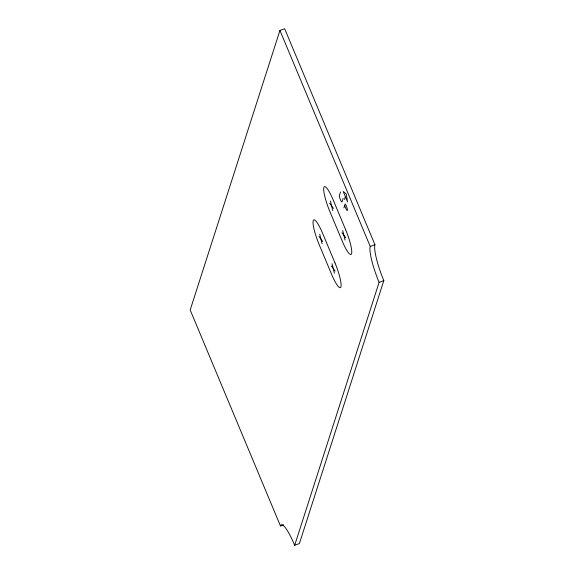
<?xml version="1.0" encoding="UTF-8"?>
<svg xmlns="http://www.w3.org/2000/svg" width="574" height="574" viewBox="0 0 574 574"><rect width="100%" height="100%" fill="white"/><g stroke="black" fill="none" stroke-linecap="round" stroke-linejoin="round"><path stroke-width="0.86" d="M279.933 30.444L190.181 309.989L280.471 525.985A30.673 5.518 69.7 0 1 294.677 545.3L299.391 543.556L383.819 280.6A30.673 5.518 69.7 0 1 374.937 244.696L284.647 28.7L279.933 30.444L370.223 246.447A30.673 5.518 69.7 0 0 379.098 282.351L294.677 545.3M340.511 191.981L339.377 195.497A3.537 0.639 69.7 0 0 340.404 199.637A3.537 0.639 69.7 0 0 342.039 201.861L343.166 198.346M344.479 199.522L345.383 196.703L347.564 201.919L346.251 193.99L343.202 191.494L345.225 196.337M343.891 207.881L345.211 203.906L346.251 205.729A3.939 0.71 69.7 0 1 347.392 210.342A3.939 0.71 69.7 0 1 345.57 207.86L344.78 205.958M370.223 246.447L374.937 244.696M379.098 282.351L383.819 280.6M280.471 525.985L283.613 524.823M329.67 203.261L333.458 208.412M341.982 232.714L345.77 237.866M319.022 236.445L322.81 241.589M331.327 265.891L335.116 271.043M342.692 230.497L345.06 240.076M330.38 201.051L332.748 210.622M332.037 263.681L334.405 273.253M319.732 234.228L322.1 243.807M345.656 229.758L333.343 200.304A20.449 3.681 69.7 0 0 323.872 187.433A20.449 3.681 69.7 0 0 329.792 211.368L342.104 240.815A20.449 3.681 69.7 0 0 351.575 253.694A20.449 3.681 69.7 0 0 345.656 229.758M335.001 262.935L322.688 233.489A20.449 3.681 69.7 0 0 313.217 220.61A20.449 3.681 69.7 0 0 319.137 244.546L331.449 273.999A20.449 3.681 69.7 0 0 340.92 286.871A20.449 3.681 69.7 0 0 335.001 262.935"/></g></svg>
